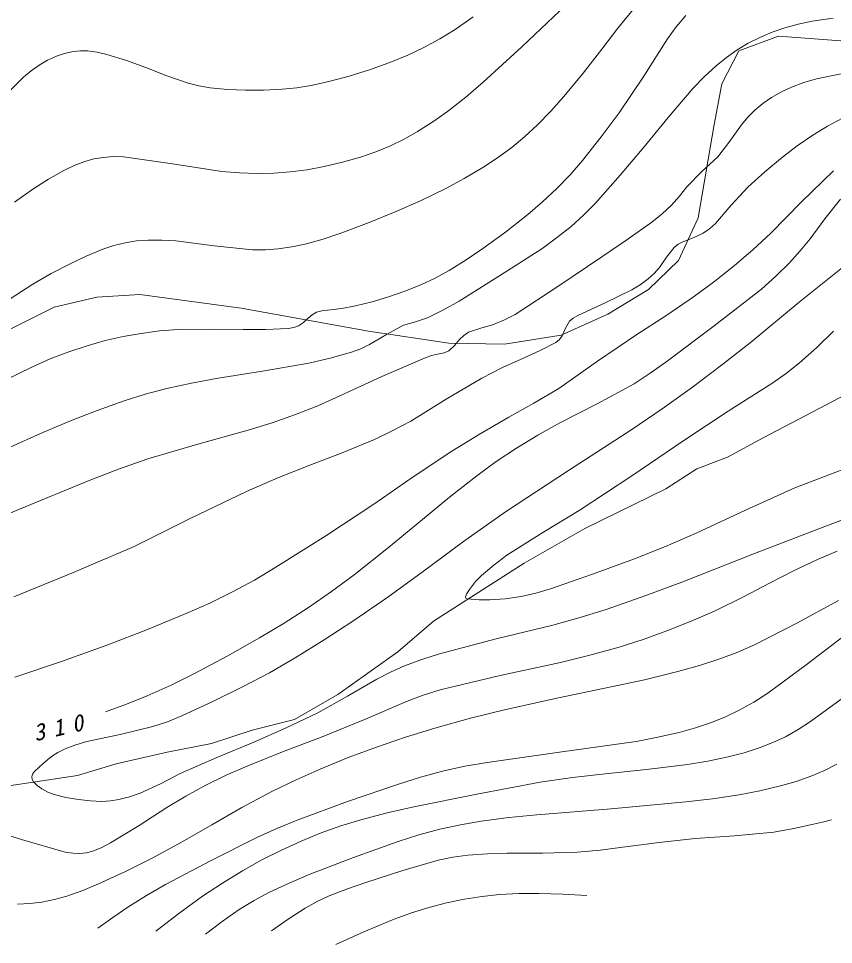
# Model space of a CAD drawing. Units: millimetres, scale not verified. Extents: x 61448 to 701448, y 5061 to 365061.
# Drawn here: x 211212 to 265198, y 221284 to 282632 of the extents above; entities that cross this region are included whole.
import ezdxf

# ---------------------------------------------------------------- set-up
doc = ezdxf.new("R2010")
doc.units = ezdxf.units.MM
doc.header["$LTSCALE"] = 1000
doc.linetypes.add('LONG_DASHED_DOTTED', pattern=[15.25, 12, -1.5, 0.25, -1.5])
doc.layers.add('S-SUV', color=7, linetype='Continuous', lineweight=13)
doc.styles.add('ＭＳ ゴシック', font='')
doc.styles.get('ＭＳ ゴシック').set_extended_font_data('MS Gothic')

msp = doc.modelspace()

# ---------------------------------------------------------------- linework, layer by layer
at = {"layer": 'S-SUV'}
for p, q in [((247082, 283152), (244555, 280759)), ((250918, 281991), (252024, 283341)), ((255414, 282832), (254788, 282077)), ((240135, 281913), (241332, 282733)), ((261974, 282020), (262870, 282264)), ((262870, 282264), (263782, 282449)), ((263782, 282449), (265188, 282652)), ((239114, 281282), (240135, 281913)), ((249856, 280601), (250918, 281991)), ((254788, 282077), (254209, 281286)), ((260311, 281385), (261131, 281731)), ((261131, 281731), (261974, 282020)), ((238064, 280703), (239114, 281282)), ((254209, 281286), (252627, 278820)), ((258825, 280564), (259553, 281001)), ((259553, 281001), (260311, 281385)), ((214266, 280312), (214824, 280439)), ((214824, 280439), (215310, 280491)), ((215310, 280491), (215797, 280483)), ((215797, 280483), (216429, 280397)), ((216429, 280397), (217054, 280250)), ((236997, 280201), (238064, 280703)), ((244555, 280759), (241992, 278414)), ((248618, 279008), (249856, 280601)), ((258108, 280056), (258825, 280564)), ((212591, 279552), (213138, 279864)), ((213138, 279864), (213723, 280128)), ((213723, 280128), (214266, 280312)), ((217054, 280250), (218362, 279851)), ((218362, 279851), (219649, 279395)), ((234519, 279257), (235915, 279757)), ((235915, 279757), (236997, 280201)), ((257427, 279500), (258108, 280056)), ((211533, 278736), (212045, 279169)), ((212045, 279169), (212591, 279552)), ((219649, 279395), (221033, 278843)), ((233111, 278817), (234519, 279257)), ((256642, 278772), (257427, 279500)), ((267328, 279307), (264068, 278634)), ((210532, 277732), (211533, 278736)), ((221033, 278843), (222443, 278345)), ((231864, 278481), (233111, 278817)), ((247338, 277459), (248618, 279008)), ((252627, 278820), (250998, 276391)), ((255907, 278008), (256642, 278772)), ((264068, 278634), (263241, 278392)), ((222443, 278345), (223165, 278162)), ((223165, 278162), (223910, 278036)), ((223910, 278036), (225066, 277930)), ((225066, 277930), (226239, 277884)), ((227450, 277884), (228667, 277944)), ((228667, 277944), (229640, 278044)), ((229640, 278044), (230605, 278204)), ((230605, 278204), (231864, 278481)), ((241992, 278414), (240837, 277429)), ((254252, 276082), (255907, 278008)), ((262428, 278089), (261745, 277768)), ((263241, 278392), (262428, 278089)), ((226239, 277884), (227450, 277884)), ((240837, 277429), (239633, 276481)), ((246472, 276489), (247338, 277459)), ((261084, 277390), (260520, 277001)), ((261745, 277768), (261084, 277390)), ((260520, 277001), (259984, 276557)), ((239633, 276481), (238653, 275784)), ((245570, 275567), (246472, 276489)), ((250998, 276391), (249811, 274794)), ((252652, 274128), (254252, 276082)), ((259520, 276097), (259096, 275591)), ((259984, 276557), (259520, 276097)), ((238653, 275784), (237640, 275137)), ((244748, 274808), (245570, 275567)), ((259096, 275591), (258341, 274510)), ((263829, 274902), (264794, 275492)), ((264794, 275492), (265788, 276030)), ((237640, 275137), (236760, 274641)), ((262804, 274203), (263829, 274902)), ((236760, 274641), (235853, 274199)), ((243887, 274095), (244748, 274808)), ((249811, 274794), (248577, 273234)), ((258341, 274510), (257534, 273462)), ((234873, 273799), (233860, 273451)), ((235853, 274199), (234873, 273799)), ((242938, 273398), (243887, 274095)), ((251069, 272250), (252652, 274128)), ((261816, 273456), (262804, 274203)), ((215605, 273158), (214903, 272890)), ((216207, 273326), (215605, 273158)), ((216811, 273432), (216207, 273326)), ((217485, 273480), (216811, 273432)), ((218156, 273466), (217485, 273480)), ((221423, 273015), (218156, 273466)), ((224670, 272506), (221423, 273015)), ((232674, 273110), (231463, 272824)), ((233860, 273451), (232674, 273110)), ((241961, 272755), (242938, 273398)), ((248577, 273234), (247754, 272281)), ((257534, 273462), (256486, 272490)), ((260652, 272483), (261816, 273456)), ((214218, 272565), (213209, 271992)), ((214903, 272890), (214218, 272565)), ((225847, 272405), (224670, 272506)), ((227028, 272365), (225847, 272405)), ((229203, 272464), (228119, 272384)), ((230341, 272615), (229203, 272464)), ((231463, 272824), (230341, 272615)), ((240730, 272025), (241961, 272755)), ((256486, 272490), (255481, 271473)), ((259528, 271465), (260652, 272483)), ((263091, 270482), (265210, 272541)), ((213209, 271992), (212228, 271365)), ((228119, 272384), (227028, 272365)), ((239468, 271347), (240730, 272025)), ((247754, 272281), (246881, 271363)), ((249435, 270406), (251069, 272250)), ((212228, 271365), (210941, 270464)), ((237886, 270578), (239468, 271347)), ((246881, 271363), (245933, 270478)), ((255481, 271473), (255004, 270856)), ((258428, 270271), (259528, 271465)), ((236281, 269864), (237886, 270578)), ((255004, 270856), (254477, 270273)), ((264629, 269364), (265657, 270666)), ((245933, 270478), (244945, 269637)), ((248648, 269610), (249435, 270406)), ((254477, 270273), (253846, 269690)), ((257377, 269042), (258428, 270271)), ((261038, 268402), (263091, 270482)), ((234432, 269107), (236281, 269864)), ((244945, 269637), (243477, 268488)), ((247820, 268859), (248648, 269610)), ((253846, 269690), (253166, 269144)), ((263664, 268045), (264629, 269364)), ((232558, 268405), (234432, 269107)), ((246860, 268092), (247820, 268859)), ((253166, 269144), (251520, 267971)), ((256558, 268420), (256986, 268707)), ((256986, 268707), (257377, 269042)), ((231392, 268017), (232558, 268405)), ((243477, 268488), (241971, 267386)), ((245869, 267379), (246860, 268092)), ((255209, 267839), (255897, 268103)), ((255897, 268103), (256558, 268420)), ((259856, 267312), (261038, 268402)), ((216804, 267348), (217534, 267591)), ((217534, 267591), (218278, 267775)), ((218278, 267775), (219025, 267893)), ((219025, 267893), (219791, 267953)), ((219791, 267953), (220704, 267956)), ((220704, 267956), (221627, 267900)), ((221627, 267900), (224168, 267576)), ((224168, 267576), (226722, 267312)), ((228418, 267366), (229317, 267497)), ((229317, 267497), (230206, 267687)), ((230206, 267687), (231392, 268017)), ((251520, 267971), (249845, 266850)), ((254646, 267467), (254909, 267677)), ((254909, 267677), (255209, 267839)), ((263000, 267230), (263664, 268045)), ((214628, 266383), (215699, 266891)), ((215699, 266891), (216804, 267348)), ((226722, 267312), (227572, 267309)), ((227572, 267309), (228418, 267366)), ((241971, 267386), (240872, 266635)), ((243142, 265619), (245869, 267379)), ((254136, 266830), (254646, 267467)), ((258635, 266266), (259856, 267312)), ((262290, 266455), (263000, 267230)), ((213378, 265734), (214628, 266383)), ((240872, 266635), (239734, 265931)), ((249845, 266850), (246997, 264911)), ((253666, 266144), (254136, 266830)), ((257331, 265226), (258635, 266266)), ((261376, 265558), (262290, 266455)), ((262931, 263839), (266233, 266481)), ((212161, 265035), (213378, 265734)), ((239734, 265931), (238819, 265436)), ((252922, 265381), (253315, 265740)), ((253315, 265740), (253666, 266144)), ((209881, 263573), (212161, 265035)), ((238819, 265436), (237867, 264990)), ((240392, 263916), (243142, 265619)), ((252396, 264994), (252922, 265381)), ((255997, 264239), (257331, 265226)), ((260421, 264706), (261376, 265558)), ((236808, 264564), (235729, 264195)), ((237867, 264990), (236808, 264564)), ((246997, 264911), (244108, 263017)), ((250078, 263787), (251842, 264661)), ((251842, 264661), (252396, 264994)), ((257284, 262267), (260421, 264706)), ((234642, 263863), (233529, 263586)), ((235729, 264195), (234642, 263863)), ((239357, 263335), (240392, 263916)), ((254100, 262943), (255997, 264239)), ((259671, 261155), (262931, 263839)), ((231308, 263270), (230950, 263175)), ((231683, 263304), (231308, 263270)), ((232621, 263417), (231683, 263304)), ((233529, 263586), (232621, 263417)), ((238301, 262811), (239357, 263335)), ((248264, 262956), (250078, 263787)), ((230392, 262769), (230091, 262495)), ((230658, 263000), (230392, 262769)), ((230950, 263175), (230658, 263000)), ((237519, 262536), (238301, 262811)), ((243416, 262662), (242688, 262357)), ((244108, 263017), (243416, 262662)), ((247445, 262112), (247712, 262580)), ((247712, 262580), (247961, 262786)), ((247961, 262786), (248264, 262956)), ((252170, 261697), (254100, 262943)), ((221791, 262027), (220560, 261930)), ((223951, 262059), (221791, 262027)), ((226084, 262032), (223951, 262059)), ((227566, 262032), (226084, 262032)), ((229085, 262092), (227566, 262032)), ((229441, 262158), (229085, 262092)), ((229763, 262276), (229441, 262158)), ((230091, 262495), (229763, 262276)), ((235588, 261705), (236725, 262321)), ((236725, 262321), (237519, 262536)), ((241840, 262128), (241019, 261844)), ((242688, 262357), (241840, 262128)), ((247231, 261614), (247445, 262112)), ((254101, 259868), (257284, 262267)), ((218134, 261560), (216954, 261289)), ((219327, 261772), (218134, 261560)), ((220560, 261930), (219327, 261772)), ((234473, 261032), (235588, 261705)), ((240432, 261376), (240090, 260967)), ((240710, 261636), (240432, 261376)), ((241019, 261844), (240710, 261636)), ((246810, 261163), (247044, 261368)), ((247044, 261368), (247231, 261614)), ((249566, 259933), (252170, 261697)), ((265209, 261911), (264101, 260840)), ((215751, 260954), (214556, 260558)), ((216954, 261289), (215751, 260954)), ((233266, 260520), (233881, 260748)), ((233881, 260748), (234473, 261032)), ((240090, 260967), (239720, 260617)), ((245767, 260634), (246810, 261163)), ((257784, 259657), (259671, 261155)), ((264101, 260840), (262953, 259815)), ((214556, 260558), (213315, 260075)), ((230447, 259807), (231858, 260133)), ((231858, 260133), (233266, 260520)), ((238103, 260133), (235287, 258906)), ((238573, 260302), (238103, 260133)), ((239070, 260417), (238573, 260302)), ((239417, 260492), (239070, 260417)), ((239720, 260617), (239417, 260492)), ((243276, 259503), (244700, 260161)), ((244700, 260161), (245767, 260634)), ((212085, 259532), (210422, 258709)), ((213315, 260075), (212085, 259532)), ((227382, 259266), (230447, 259807)), ((247002, 258123), (249566, 259933)), ((253061, 259127), (254101, 259868)), ((255860, 258207), (257784, 259657)), ((260548, 254849), (270301, 259963)), ((262953, 259815), (262087, 259126)), ((224304, 258785), (227382, 259266)), ((235287, 258906), (232491, 257623)), ((241912, 258807), (243276, 259503)), ((251989, 258437), (253061, 259127)), ((262087, 259126), (261183, 258486)), ((221031, 258117), (222661, 258481)), ((222661, 258481), (224304, 258785)), ((239543, 257411), (241912, 258807)), ((249540, 257110), (251989, 258437)), ((261183, 258486), (258213, 256608)), ((218212, 257304), (219613, 257740)), ((219613, 257740), (221031, 258117)), ((245359, 257140), (247002, 258123)), ((253859, 256779), (255860, 258207)), ((216423, 256672), (218212, 257304)), ((232491, 257623), (231041, 256980)), ((237197, 255958), (239543, 257411)), ((243691, 256212), (245359, 257140)), ((247065, 255836), (249540, 257110)), ((214663, 255987), (216423, 256672)), ((231041, 256980), (229567, 256392)), ((251831, 255406), (253859, 256779)), ((258213, 256608), (255279, 254683)), ((212676, 255149), (214663, 255987)), ((228012, 255848), (226426, 255358)), ((229567, 256392), (228012, 255848)), ((236004, 255327), (237197, 255958)), ((241791, 255120), (243691, 256212)), ((245614, 255023), (247065, 255836)), ((226426, 255358), (223094, 254437)), ((234785, 254750), (236004, 255327)), ((247636, 252686), (251831, 255406)), ((210713, 254256), (212676, 255149)), ((232653, 253866), (234785, 254750)), ((239923, 253977), (241791, 255120)), ((244196, 254159), (245614, 255023)), ((255279, 254683), (251839, 252333)), ((258184, 253571), (260548, 254849)), ((223094, 254437), (219782, 253460)), ((242864, 253273), (244196, 254159)), ((219782, 253460), (217832, 252767)), ((230506, 253041), (232653, 253866)), ((237357, 252260), (239923, 253977)), ((256140, 252805), (258184, 253571)), ((217832, 252767), (215893, 252015)), ((228391, 252192), (230506, 253041)), ((241569, 252339), (242864, 253273)), ((254096, 251463), (256140, 252805)), ((262643, 251530), (267298, 253313)), ((226308, 251291), (228391, 252192)), ((234825, 250492), (237357, 252260)), ((239756, 250916), (241569, 252339)), ((243474, 249940), (247636, 252686)), ((251839, 252333), (248359, 250029)), ((215893, 252015), (211278, 250117)), ((259361, 250066), (262643, 251530)), ((222579, 249499), (226308, 251291)), ((237977, 249442), (239756, 250916)), ((248729, 248844), (254096, 251463)), ((231564, 248364), (234825, 250492)), ((269307, 250744), (264635, 248971)), ((211278, 250117), (206660, 248217)), ((240692, 247973), (243474, 249940)), ((248359, 250029), (245950, 248576)), ((256102, 248546), (259361, 250066)), ((218875, 247653), (222579, 249499)), ((235724, 247582), (237977, 249442)), ((245950, 248576), (243571, 247069)), ((244704, 246544), (248729, 248844)), ((254061, 247655), (256102, 248546)), ((264635, 248971), (259977, 247190)), ((228265, 246283), (231564, 248364)), ((237944, 245955), (240692, 247973)), ((214893, 245955), (218875, 247653)), ((233443, 245778), (235724, 247582)), ((252008, 246824), (254061, 247655)), ((265450, 247344), (264132, 246795)), ((243571, 247069), (242703, 246417)), ((249245, 245809), (252008, 246824)), ((259977, 247190), (255324, 245362)), ((264132, 246795), (262556, 246046)), ((226841, 245432), (228265, 246283)), ((238699, 242711), (244704, 246544)), ((242703, 246417), (241887, 245729)), ((262556, 246046), (260995, 245238)), ((210895, 244316), (214893, 245955)), ((225398, 244639), (226841, 245432)), ((231953, 244669), (233443, 245778)), ((235668, 244305), (237944, 245955)), ((241887, 245729), (241495, 245323)), ((246463, 244850), (249245, 245809)), ((241089, 244809), (240911, 244548)), ((241495, 245323), (241089, 244809)), ((245484, 244566), (246463, 244850)), ((255324, 245362), (252779, 244400)), ((260995, 245238), (259190, 244291)), ((223889, 243905), (225398, 244639)), ((230429, 243609), (231953, 244669)), ((233367, 242711), (235668, 244305)), ((240911, 244548), (240815, 244310)), ((240815, 244310), (240839, 244232)), ((240839, 244232), (240924, 244178)), ((240924, 244178), (241734, 244111)), ((242431, 244110), (243455, 244195)), ((243455, 244195), (244501, 244344)), ((244501, 244344), (245484, 244566)), ((252779, 244400), (250206, 243491)), ((259190, 244291), (257359, 243398)), ((222361, 243228), (223889, 243905)), ((228815, 242576), (230429, 243609)), ((241734, 244111), (242431, 244110)), ((265531, 244081), (262762, 242579)), ((219755, 242149), (222361, 243228)), ((248421, 242941), (246612, 242447)), ((250206, 243491), (248421, 242941)), ((257359, 243398), (255777, 242705)), ((227167, 241592), (228815, 242576)), ((231470, 241463), (233367, 242711)), ((236335, 240666), (238699, 242711)), ((246612, 242447), (242856, 241528)), ((255777, 242705), (254163, 242062)), ((262762, 242579), (259960, 241129)), ((217137, 241130), (219755, 242149)), ((254163, 242062), (252591, 241499)), ((265898, 241734), (263389, 239810)), ((214061, 240031), (217137, 241130)), ((225030, 240389), (227167, 241592)), ((229541, 240266), (231470, 241463)), ((242856, 241528), (239098, 240547)), ((252591, 241499), (251000, 240992)), ((259960, 241129), (258863, 240651)), ((232374, 237855), (236335, 240666)), ((239098, 240547), (237933, 240175)), ((251000, 240992), (249064, 240454)), ((258863, 240651), (257741, 240228)), ((210964, 238988), (214061, 240031)), ((222876, 239244), (225030, 240389)), ((227832, 239290), (229541, 240266)), ((237933, 240175), (236783, 239745)), ((247105, 239971), (243122, 239095)), ((249064, 240454), (247105, 239971)), ((257741, 240228), (256323, 239769)), ((226102, 238370), (227832, 239290)), ((235853, 239336), (234949, 238872)), ((236783, 239745), (235853, 239336)), ((254886, 239367), (252681, 238827)), ((256323, 239769), (254886, 239367)), ((263389, 239810), (260846, 237935)), ((221317, 238475), (222876, 239244)), ((234949, 238872), (233013, 237727)), ((243122, 239095), (239139, 238156)), ((252681, 238827), (250463, 238346)), ((219741, 237763), (221317, 238475)), ((224082, 237373), (226102, 238370)), ((239139, 238156), (238017, 237802)), ((250463, 238346), (246975, 237630)), ((218360, 237202), (219741, 237763)), ((229499, 236194), (232374, 237855)), ((233013, 237727), (231047, 236635)), ((238017, 237802), (236915, 237391)), ((246975, 237630), (243502, 236856)), ((260846, 237935), (259914, 237347)), ((263682, 236051), (265944, 237709)), ((216968, 236700), (218360, 237202)), ((222041, 236432), (224082, 237373)), ((236915, 237391), (234082, 236163)), ((243502, 236856), (241146, 236270)), ((258944, 236807), (258044, 236374)), ((259914, 237347), (258944, 236807)), ((221076, 236043), (222041, 236432)), ((226688, 235491), (229499, 236194)), ((231047, 236635), (228938, 235631)), ((241146, 236270), (238794, 235622)), ((258044, 236374), (257111, 235991)), ((217938, 235197), (220103, 235715)), ((220103, 235715), (221076, 236043)), ((228938, 235631), (226802, 234682)), ((234082, 236163), (231226, 234991)), ((238794, 235622), (236854, 235024)), ((256061, 235634), (254983, 235331)), ((257111, 235991), (256061, 235634)), ((262861, 235523), (263682, 236051)), ((215741, 234735), (217938, 235197)), ((224005, 234597), (226688, 235491)), ((231226, 234991), (228801, 234089)), ((236854, 235024), (234922, 234366)), ((253570, 235009), (252136, 234743)), ((254983, 235331), (253570, 235009)), ((261191, 234662), (262011, 235047)), ((262011, 235047), (262861, 235523)), ((214304, 234247), (215013, 234520)), ((215013, 234520), (215741, 234735)), ((221066, 234022), (224005, 234597)), ((226802, 234682), (224355, 233671)), ((234922, 234366), (233048, 233667)), ((252136, 234743), (247199, 234043)), ((260343, 234331), (261191, 234662)), ((212837, 233285), (213403, 233737)), ((213403, 233737), (213824, 234010)), ((213824, 234010), (214304, 234247)), ((217680, 233255), (221066, 234022)), ((228801, 234089), (226397, 233131)), ((247199, 234043), (242249, 233350)), ((258215, 233713), (259283, 233992)), ((259283, 233992), (260343, 234331)), ((212263, 232746), (212837, 233285)), ((215124, 232489), (217680, 233255)), ((224355, 233671), (221926, 232603)), ((226397, 233131), (224976, 232496)), ((233048, 233667), (231187, 232908)), ((242249, 233350), (240773, 233089)), ((252805, 232868), (255524, 233203)), ((255524, 233203), (256875, 233428)), ((256875, 233428), (258215, 233713)), ((264602, 232807), (265430, 233220)), ((212087, 232391), (212140, 232566)), ((212140, 232566), (212263, 232746)), ((221926, 232603), (220614, 231934)), ((231187, 232908), (229598, 232198)), ((239300, 232768), (237838, 232372)), ((240773, 233089), (239300, 232768)), ((247913, 232347), (250076, 232593)), ((250076, 232593), (252805, 232868)), ((263754, 232451), (264602, 232807)), ((210568, 231786), (215124, 232489)), ((212114, 232224), (212087, 232391)), ((212202, 232069), (212114, 232224)), ((212451, 231815), (212202, 232069)), ((220614, 231934), (219266, 231317)), ((224976, 232496), (223580, 231806)), ((229598, 232198), (228028, 231431)), ((236380, 231913), (233015, 230747)), ((237838, 232372), (236380, 231913)), ((241581, 231248), (245770, 232043)), ((245770, 232043), (247913, 232347)), ((261679, 231789), (262722, 232090)), ((262722, 232090), (263754, 232451)), ((212746, 231602), (212451, 231815)), ((213165, 231372), (212746, 231602)), ((213575, 231214), (213165, 231372)), ((219266, 231317), (218574, 231076)), ((223580, 231806), (222291, 231106)), ((228028, 231431), (226013, 230352)), ((258955, 231202), (260321, 231466)), ((260321, 231466), (261679, 231789)), ((214357, 231026), (213575, 231214)), ((215194, 230889), (214357, 231026)), ((215975, 230797), (215194, 230889)), ((216735, 230768), (215975, 230797)), ((217303, 230801), (216735, 230768)), ((217866, 230894), (217303, 230801)), ((218574, 231076), (217866, 230894)), ((222291, 231106), (221029, 230352)), ((233015, 230747), (229667, 229522)), ((237394, 230393), (241581, 231248)), ((250482, 230274), (255408, 230732)), ((255408, 230732), (257186, 230937)), ((257186, 230937), (258955, 231202)), ((221029, 230352), (219196, 229165)), ((226013, 230352), (224027, 229220)), ((235628, 229996), (237394, 230393)), ((245553, 229876), (250482, 230274)), ((229667, 229522), (228329, 228973)), ((232568, 229137), (233886, 229543)), ((233886, 229543), (235628, 229996)), ((240486, 229216), (241863, 229452)), ((241863, 229452), (243698, 229693)), ((243698, 229693), (245553, 229876)), ((264474, 229393), (265068, 229540)), ((211406, 228248), (208568, 229129)), ((219196, 229165), (217312, 228017)), ((224027, 229220), (222063, 228085)), ((228329, 228973), (227004, 228365)), ((231268, 228673), (232568, 229137)), ((237739, 228540), (239131, 228923)), ((239131, 228923), (240486, 229216)), ((261253, 228730), (262571, 228960)), ((262571, 228960), (263880, 229250)), ((263880, 229250), (264474, 229393)), ((214311, 227411), (211406, 228248)), ((227004, 228365), (223966, 226838)), ((229933, 228133), (231268, 228673)), ((236369, 228101), (237739, 228540)), ((253641, 228042), (256045, 228297)), ((256045, 228297), (258649, 228483)), ((258649, 228483), (261253, 228730)), ((216730, 227715), (216131, 227472)), ((217312, 228017), (216730, 227715)), ((222063, 228085), (220064, 227000)), ((228630, 227542), (229933, 228133)), ((233411, 227040), (236369, 228101)), ((249744, 227531), (251251, 227728)), ((251251, 227728), (253641, 228042)), ((214804, 227330), (214311, 227411)), ((215284, 227311), (214804, 227330)), ((215711, 227361), (215284, 227311)), ((216131, 227472), (215711, 227361)), ((220064, 227000), (218303, 226123)), ((227327, 226883), (228630, 227542)), ((230476, 225925), (233411, 227040)), ((239009, 226871), (239986, 227062)), ((239986, 227062), (240985, 227196)), ((240985, 227196), (242271, 227297)), ((242271, 227297), (243573, 227339)), ((243573, 227339), (245913, 227336)), ((245913, 227336), (248243, 227394)), ((248243, 227394), (249744, 227531)), ((223966, 226838), (220946, 225251)), ((226053, 226171), (227327, 226883)), ((236613, 226157), (239009, 226871)), ((218303, 226123), (216505, 225296)), ((224714, 225352), (226053, 226171)), ((229138, 225357), (230476, 225925)), ((234222, 225382), (236613, 226157)), ((216505, 225296), (215468, 224867)), ((220946, 225251), (219689, 224532)), ((223408, 224481), (224714, 225352)), ((227839, 224740), (229138, 225357)), ((232995, 224968), (234222, 225382)), ((215468, 224867), (214403, 224493)), ((226821, 224195), (227839, 224740)), ((231797, 224500), (232995, 224968)), ((241911, 224473), (243085, 224593)), ((243085, 224593), (244381, 224656)), ((244381, 224656), (245689, 224659)), ((245689, 224659), (247278, 224607)), ((247278, 224607), (248868, 224522)), ((211957, 224000), (211143, 223963)), ((212764, 224098), (211957, 224000)), ((213596, 224267), (212764, 224098)), ((214403, 224493), (213596, 224267)), ((219689, 224532), (218458, 223758)), ((221830, 223340), (223408, 224481)), ((225833, 223598), (226821, 224195)), ((230203, 223693), (230986, 224123)), ((230986, 224123), (231797, 224500)), ((238398, 223744), (239563, 224047)), ((239563, 224047), (240752, 224293)), ((240752, 224293), (241911, 224473)), ((218458, 223758), (217461, 223080)), ((220299, 222156), (221830, 223340)), ((224696, 222811), (225833, 223598)), ((229074, 222961), (230203, 223693)), ((235984, 222923), (237175, 223360)), ((237175, 223360), (238398, 223744)), ((217461, 223080), (216472, 222370)), ((223590, 221972), (224696, 222811)), ((227981, 222180), (229074, 222961)), ((234094, 222132), (235984, 222923)), ((232226, 221284), (234094, 222132))]:
    msp.add_line(p, q, dxfattribs=at)
at = {"layer": 'S-SUV', "linetype": 'LONG_DASHED_DOTTED'}
for p, q in [((258932, 280483), (261565, 281471)), ((261565, 281471), (268279, 280944)), ((257813, 278311), (258932, 280483)), ((257287, 275613), (257813, 278311)), ((256234, 269426), (257287, 275613)), ((254927, 266595), (256234, 269426)), ((252952, 264687), (254927, 266595)), ((250253, 263041), (252952, 264687)), ((213580, 263502), (216410, 264160)), ((216410, 264160), (219252, 264357)), ((219252, 264357), (225966, 263436)), ((207196, 260342), (213580, 263502)), ((225966, 263436), (234391, 261922)), ((247160, 261659), (250253, 263041)), ((234391, 261922), (239722, 261132)), ((243408, 261066), (247160, 261659)), ((239722, 261132), (243408, 261066))]:
    msp.add_line(p, q, dxfattribs=at)

# ---------------------------------------------------------------- texts
at = {"layer": 'S-SUV', "insert": (212332, 234723), "char_height": 1100, "attachment_point": 7, "rotation": 12.9, "style": 'ＭＳ ゴシック'}
msp.add_mtext('\\T1.73;\\Q15;310', dxfattribs=at)

doc.saveas('drawing.dxf')
